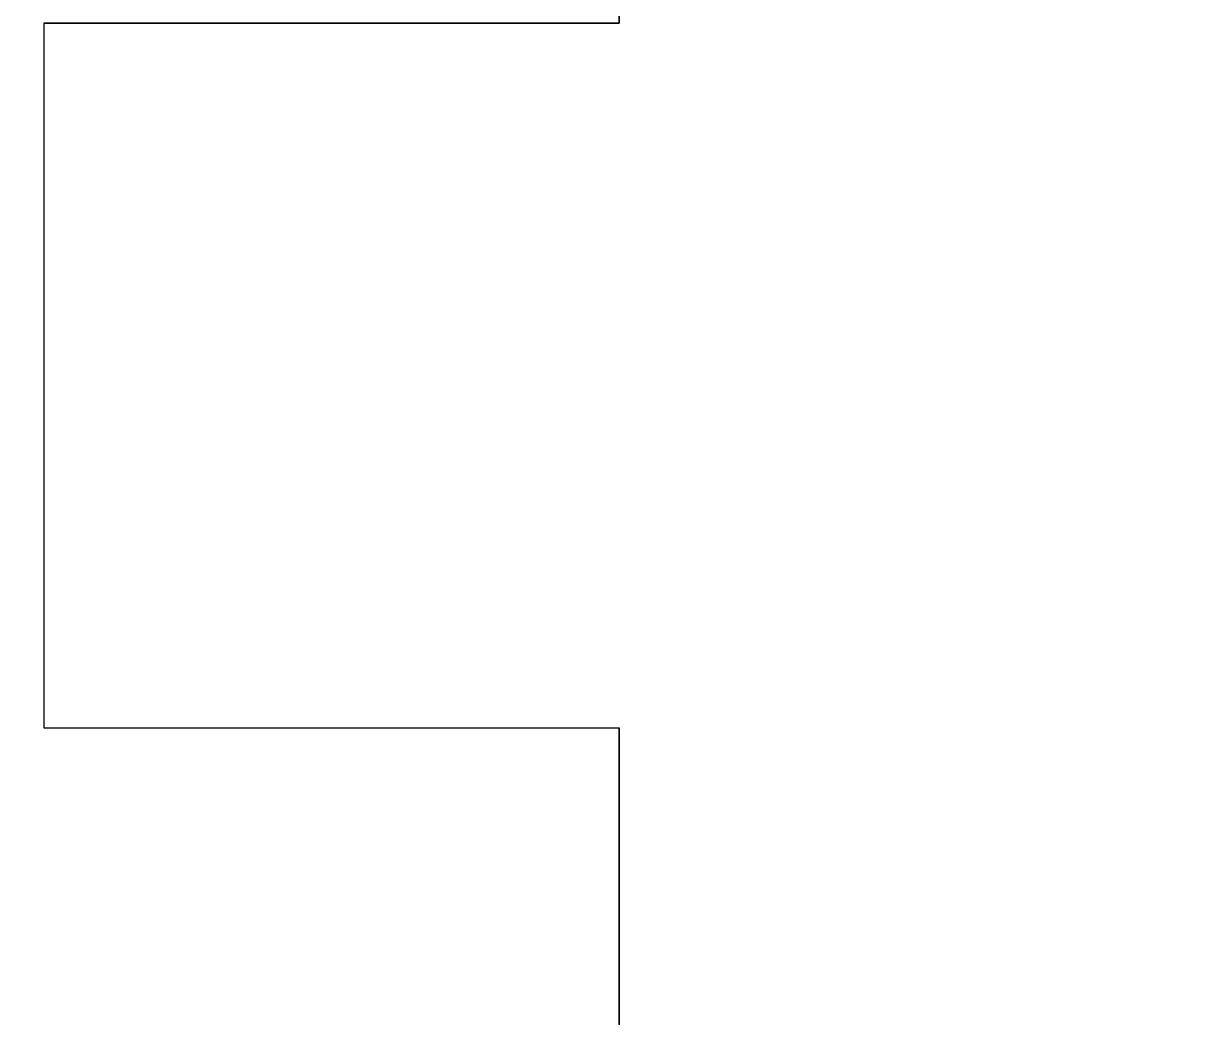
# Model space of a CAD drawing. Header units: metres. Extents: x 0 to 298, y 0 to 162.
# Drawn here: x 178.5289 to 178.7262, y 105.4278 to 105.5972 of the extents above; entities that cross this region are included whole.
import ezdxf

# ---------------------------------------------------------------- set-up
doc = ezdxf.new("R2010")
doc.units = ezdxf.units.M
doc.header["$MEASUREMENT"] = 0
doc.layers.add('BLK_1_FLR_0_CARPET_AREA', color=10, linetype='Continuous')

msp = doc.modelspace()

# ---------------------------------------------------------------- linework, layer by layer
for p, q in [((178.63038, 105.5972), (178.63038, 106.8172)), ((178.53238, 105.5972), (178.63038, 105.5972)), ((178.53238, 105.5972), (178.53238, 105.4772)), ((178.53238, 105.4772), (178.63038, 105.4772)), ((178.63038, 104.8972), (178.63038, 105.4772))]:
    msp.add_line(p, q)
at = {"layer": 'BLK_1_FLR_0_CARPET_AREA', "color": 15, "linetype": 'Continuous', "lineweight": 30}
msp.add_lwpolyline([(177.45638, 105.4772), (177.77238, 105.4772), (177.77238, 105.5972), (177.67438, 105.5972), (177.67438, 106.8172), (178.63038, 106.8172), (178.63038, 105.5972), (178.53238, 105.5972), (178.53238, 105.4772), (178.63038, 105.4772), (178.63038, 104.8972), (179.11038, 104.8972), (179.11038, 105.0172), (178.75038, 105.0172), (178.75038, 106.8172), (180.55038, 106.8172), (180.55038, 105.0172), (179.87038, 105.0172), (179.87038, 104.8972), (180.55038, 104.8972), (180.55038, 103.4622), (179.28351, 103.4622), (179.28351, 103.2322)], dxfattribs=at)

doc.saveas('drawing.dxf')
